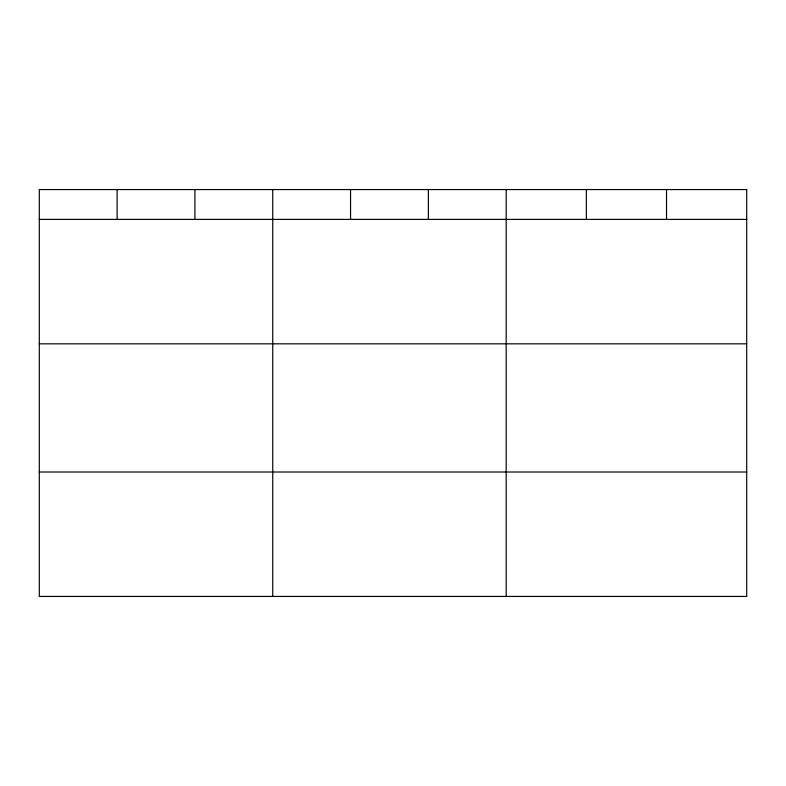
<?xml version="1.0" encoding="UTF-8"?>
<svg xmlns="http://www.w3.org/2000/svg" width="786" height="786" viewBox="0 0 786 786"><rect width="100%" height="100%" fill="white"/><g stroke="black" fill="none" stroke-linecap="round" stroke-linejoin="round"><path stroke-width="1.18" d="M39.3 219.402L746.7 219.402M39.3 343.826L746.7 343.826M39.3 472.013L746.7 472.013M666.528 189.564L666.528 219.402M586.356 189.564L586.356 219.402M506.184 189.564L506.184 596.436M428.37 189.564L428.37 219.402M350.556 189.564L350.556 219.402M272.742 189.564L272.742 596.436M194.928 189.564L194.928 219.402M117.114 189.564L117.114 219.402M746.7 189.564L39.3 189.564L39.3 596.436L746.7 596.436L746.7 189.564"/></g></svg>
